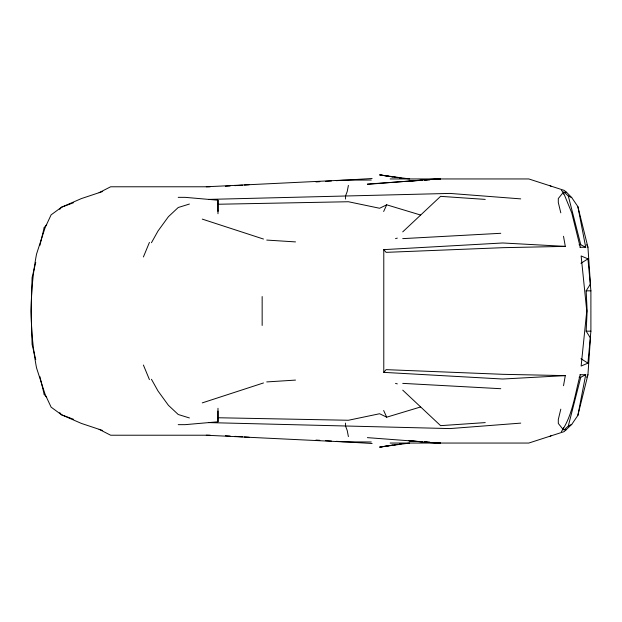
<?xml version="1.0" encoding="UTF-8"?>
<svg xmlns="http://www.w3.org/2000/svg" width="622" height="622" viewBox="0 0 622 622"><rect width="100%" height="100%" fill="white"/><g stroke="black" fill="none" stroke-linecap="round" stroke-linejoin="round"><path stroke-width="0.93" d="M178.226 424.655L185.123 424.655L217.98 421.794L217.98 408.273M217.98 200.206L217.98 211.099L217.98 200.206L185.123 197.345L178.226 197.345M390.149 443.051L528.793 443.051L564.107 431.645L571.75 424.383L577.861 415.426L587.938 374.732L590.433 337.979L586.157 331.168L587.145 311L586.157 290.832L590.433 284.021L587.938 247.268L577.861 206.574L571.75 197.617L566.572 192.291L564.107 190.355L528.793 178.949L390.149 178.949M587.938 363.147L590.9 331.168L590.9 290.832L587.938 258.853L581.135 255.953L586.764 311L581.135 366.047L587.938 363.147L580.956 358.707M563.509 385.718L565.305 375.626L503.144 374.327L386.122 369.647L383.782 372.368L502.724 379.023L565.305 375.626M348.398 185.387L347.239 191.428L345.552 195.946L345.552 199.063M577.861 415.426L585.706 374.732L579.976 374.732M46.689 397.341L44.216 394.434L44.504 392.956M563.579 427.804L563.19 429.709L566.572 429.709M580.248 374.732C575 393.819 572.776 415.138 561.363 431.645M35.757 262.414L32.103 277.482L31.1 311L32.103 344.518L35.757 359.586M39.87 245.457L44.216 227.566L46.689 224.659M560.803 409.159L558.299 419.5L558.299 423.45L563.33 429.709M564.341 429.709L568.306 426L580.785 377.227L585.706 374.732M143.402 256.964L149.435 242.393M383.657 211.496L386.705 204.817L420.659 215.049M586.663 377.305L587.938 374.732M151.449 242.728L158.027 230.98L168.391 216.713L178.226 207.507L189.407 204.047M561.363 190.355L563.33 192.291L558.299 198.55L558.299 202.5L560.803 212.841M59.696 209.389L61.555 207.204L81.381 198.581L102.661 191.498M402.729 231.866L440.594 196.35L485.238 199.398M549.848 436.574L551.426 435.478M580.956 263.293L587.938 258.853M99.108 192.68L110.646 186.779L210.174 186.779M386.705 204.817L379.614 208.261L348.398 201.738L217.98 204.249M568.306 426L571.75 424.383M73.373 202.788L61.555 207.204L51.121 214.847L45.149 227.566L36.535 254.095A305.542 305.542 0 0 0 36.535 367.905L45.149 394.434L51.121 407.153L61.555 414.796L81.381 423.419L102.661 430.502M202.274 402.885L263.487 382.95M217.98 417.751L348.398 420.262L379.614 413.739L386.705 417.183L420.659 406.951M395.514 238.63L397.326 238.117M409.618 443.051L379.77 447.094L392.824 445.08M394.69 444.792L397.489 444.365M399.355 444.077L401.221 443.789M390.616 445.453L397.264 444.419M399.168 444.124L401.066 443.828M379.77 447.094L388.804 445.725M367.384 184.361L435.594 178.949M520.723 423.123L449.947 428.581L208.665 422.602M367.384 184.065L422.26 180.232M429.957 179.696L424.181 180.092L430.012 179.696M408.942 181.181L422.354 180.232M485.238 422.602L440.594 425.65L402.729 390.134M225.382 186.273L230.132 185.962M234.891 185.651L242.494 185.154M244.392 185.029L249.142 184.718M266.729 381.924L295.52 380.096M315.953 181.927L319.825 181.686M325.64 181.336L331.448 180.979M336.292 180.683L372.127 178.491M383.782 372.368L383.782 249.632L502.724 242.977L565.305 246.374L563.509 236.282M402.729 238.63L500.764 233.297M206.294 186.779L342.862 180.155L371.256 180.015M208.665 199.398L449.947 193.419L520.723 198.877M579.082 377.266L580.785 377.227M565.305 246.374L503.144 247.673L386.122 252.353L383.782 249.632M566.572 192.291L563.19 192.291L563.579 194.196M579.976 247.268L585.706 247.268L577.861 206.574M586.157 290.832L590.9 290.832M586.157 331.168L590.9 331.168M210.174 435.221L110.646 435.221L99.108 429.32M371.256 441.985L342.862 441.845L206.294 435.221M579.082 244.734L580.785 244.773L585.706 247.268M402.729 383.37L500.764 388.703M315.953 440.073L319.825 440.314M325.64 440.664L331.448 441.021M336.292 441.317L372.127 443.509M266.729 240.076L295.52 241.904M225.382 435.727L230.132 436.038M234.891 436.349L242.494 436.846M244.392 436.971L249.142 437.282M422.354 441.768L408.942 440.819L435.594 443.051M430.012 442.304L424.266 441.9L429.957 442.304M422.26 441.768L367.384 437.639M392.824 176.92L379.77 174.906L409.618 178.949M379.77 174.906L388.804 176.275M394.69 177.208L397.489 177.635M399.355 177.923L401.221 178.211M390.616 176.547L397.264 177.581M399.168 177.876L401.066 178.172M395.514 383.37L397.326 383.883M189.407 417.953L178.226 414.493L168.391 405.287L158.027 391.02L151.449 379.272M263.487 239.05L202.274 219.115M73.373 419.212L61.555 414.796L59.696 412.611M564.341 192.291L568.306 196L571.75 197.617M549.848 185.426L551.426 186.522M586.663 244.695L587.938 247.268M383.657 410.504L386.705 417.183M563.33 192.291L571.75 212.841L580.248 247.268M143.402 365.036L149.435 379.607M568.306 196L580.785 244.773M39.87 376.543L44.216 394.434M44.216 227.566L44.504 229.044M348.398 436.613L347.239 430.572L345.552 426.047L345.552 423.077M217.98 411.056L217.98 421.794M217.98 210.944L217.98 213.727M262.157 296.538L262.157 325.462M440.547 178.949L433.806 179.424L440.547 178.949M440.547 443.051L433.845 442.576L440.547 443.051"/></g></svg>
